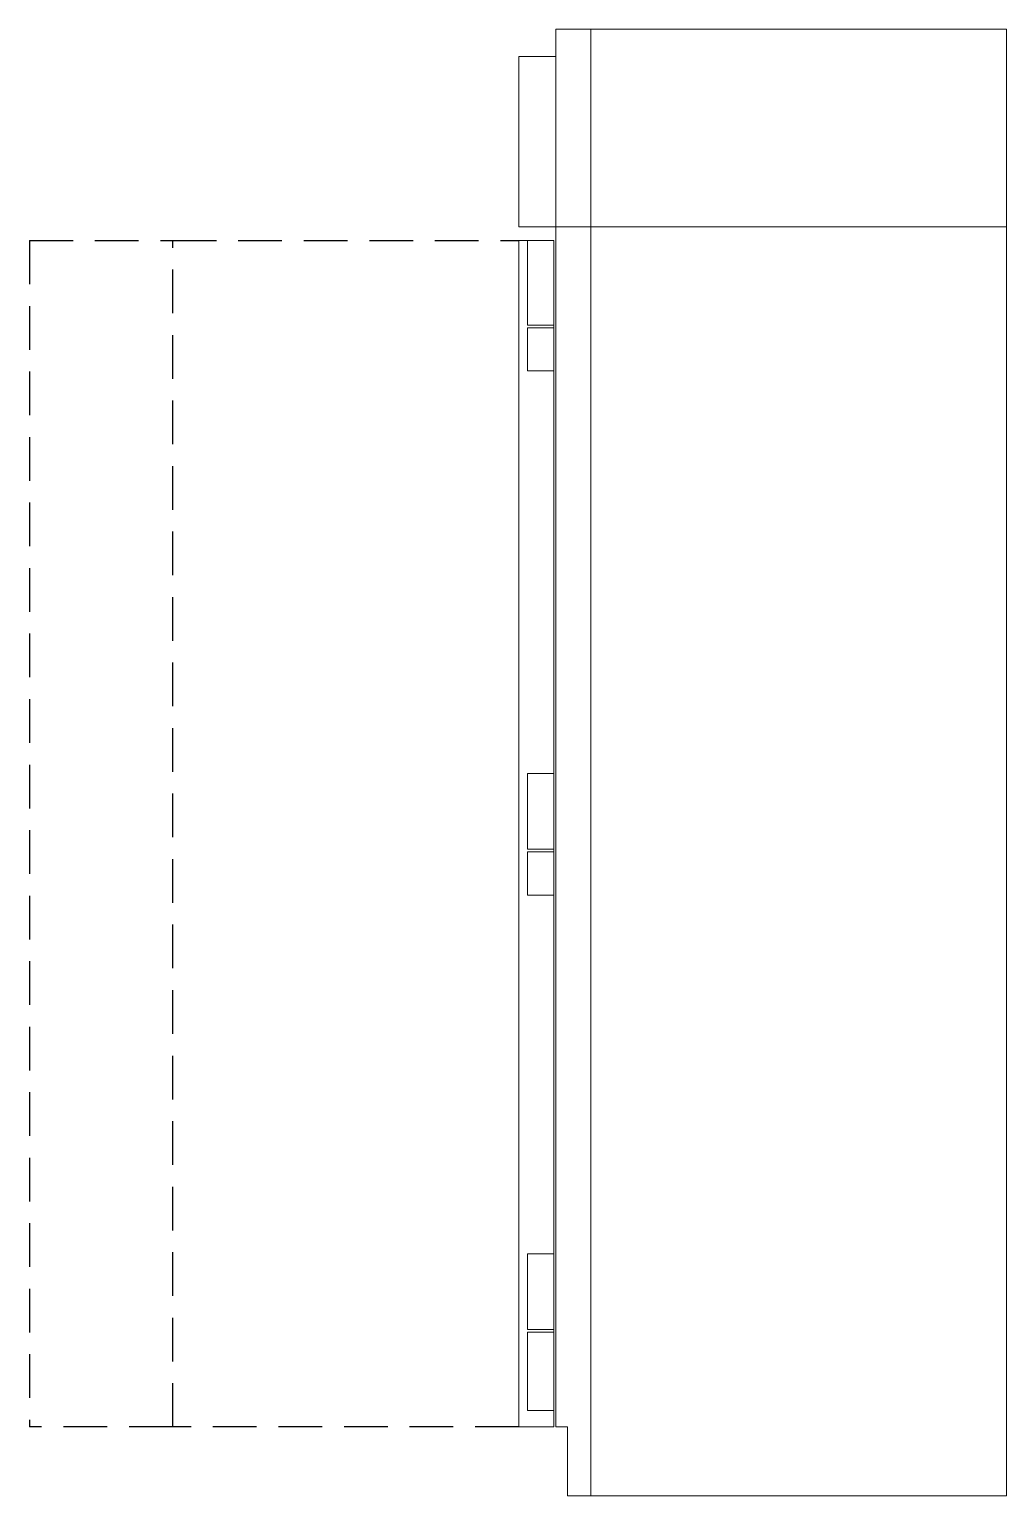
# Model space of a CAD drawing. Header units: inches. Extents: x -32 to 23.9, y 0 to 83.9.
import ezdxf

# ---------------------------------------------------------------- set-up
doc = ezdxf.new("R2010")
doc.units = ezdxf.units.IN
doc.header["$MEASUREMENT"] = 0
doc.linetypes.add('DASHED', pattern=[0.75, 0.5, -0.25])
doc.layers.add('250', color=2, linetype='Continuous', lineweight=9)
doc.layers.add('256', color=1, linetype='DASHED')

msp = doc.modelspace()

# ---------------------------------------------------------------- linework, layer by layer
at = {"layer": '250'}
for p, q in [((-1.912, 72.625), (-1.912, 83.938)), ((-1.912, 83.938), (0.088, 83.938)), ((0.088, 83.938), (0.088, 72.625)), ((0.088, 83.938), (23.869, 83.938)), ((0.088, 72.625), (0.088, 83.938)), ((23.869, 83.938), (23.869, 72.625)), ((-1.912, 82.375), (-4.038, 82.375)), ((-4.038, 82.375), (-4.038, 72.625)), ((-4.038, 72.625), (-1.912, 72.625)), ((-1.912, 3.937), (-1.912, 72.625)), ((-1.912, 72.625), (0.088, 72.625)), ((0.088, 72.625), (-1.912, 72.625)), ((0.088, 72.625), (0.088, 0)), ((23.869, 72.625), (0.088, 72.625)), ((0.088, 0), (0.088, 72.625)), ((0.088, 72.625), (23.869, 72.625)), ((23.869, 72.625), (23.869, 0)), ((-4.037, 3.937), (-4.037, 71.844)), ((-3.537, 71.844), (-4.037, 71.844)), ((-4.037, 71.844), (-4.037, 3.937)), ((-3.537, 67.005), (-3.537, 71.844)), ((-2.037, 71.844), (-3.537, 71.844)), ((-2.037, 71.844), (-2.037, 67.005)), ((-3.537, 67.005), (-2.037, 67.005)), ((-3.537, 64.383), (-3.537, 66.858)), ((-2.037, 66.858), (-3.537, 66.858)), ((-2.037, 67.005), (-2.037, 66.858)), ((-2.037, 66.858), (-2.037, 64.383)), ((-3.537, 64.383), (-2.037, 64.383)), ((-2.037, 64.383), (-2.037, 41.344)), ((-3.537, 37.005), (-3.537, 41.344)), ((-2.037, 41.344), (-3.537, 41.344)), ((-2.037, 41.344), (-2.037, 37.005)), ((-3.537, 37.005), (-2.037, 37.005)), ((-2.037, 37.005), (-2.037, 36.858)), ((-3.537, 34.383), (-3.537, 36.858)), ((-2.037, 36.858), (-3.537, 36.858)), ((-2.037, 36.858), (-2.037, 34.383)), ((-3.537, 34.383), (-2.037, 34.383)), ((-2.037, 34.383), (-2.037, 13.844)), ((-3.537, 9.505), (-3.537, 13.844)), ((-2.037, 13.844), (-3.537, 13.844)), ((-2.037, 13.844), (-2.037, 9.505)), ((-3.537, 9.505), (-2.037, 9.505)), ((-3.537, 4.883), (-3.537, 9.358)), ((-2.037, 9.358), (-3.537, 9.358)), ((-2.037, 9.505), (-2.037, 9.358)), ((-2.037, 9.358), (-2.037, 4.883)), ((-3.537, 4.883), (-2.037, 4.883)), ((-2.037, 4.883), (-2.037, 3.937)), ((-4.037, 3.937), (-2.037, 3.937)), ((-1.912, 3.937), (-1.256, 3.937)), ((-1.256, 3.937), (-1.256, 0)), ((0.088, 0), (-1.256, 0)), ((23.869, 0), (0.088, 0))]:
    msp.add_line(p, q, dxfattribs=at)
at = {"layer": '256', "ltscale": 5}
for p, q in [((-32.037, 71.844), (-32.037, 3.937)), ((-32.037, 71.844), (-23.836, 71.844)), ((-23.836, 71.844), (-4.037, 71.844)), ((-23.836, 3.937), (-23.836, 71.844)), ((-23.836, 3.937), (-32.037, 3.937)), ((-4.037, 3.937), (-23.836, 3.937))]:
    msp.add_line(p, q, dxfattribs=at)

doc.saveas('drawing.dxf')
